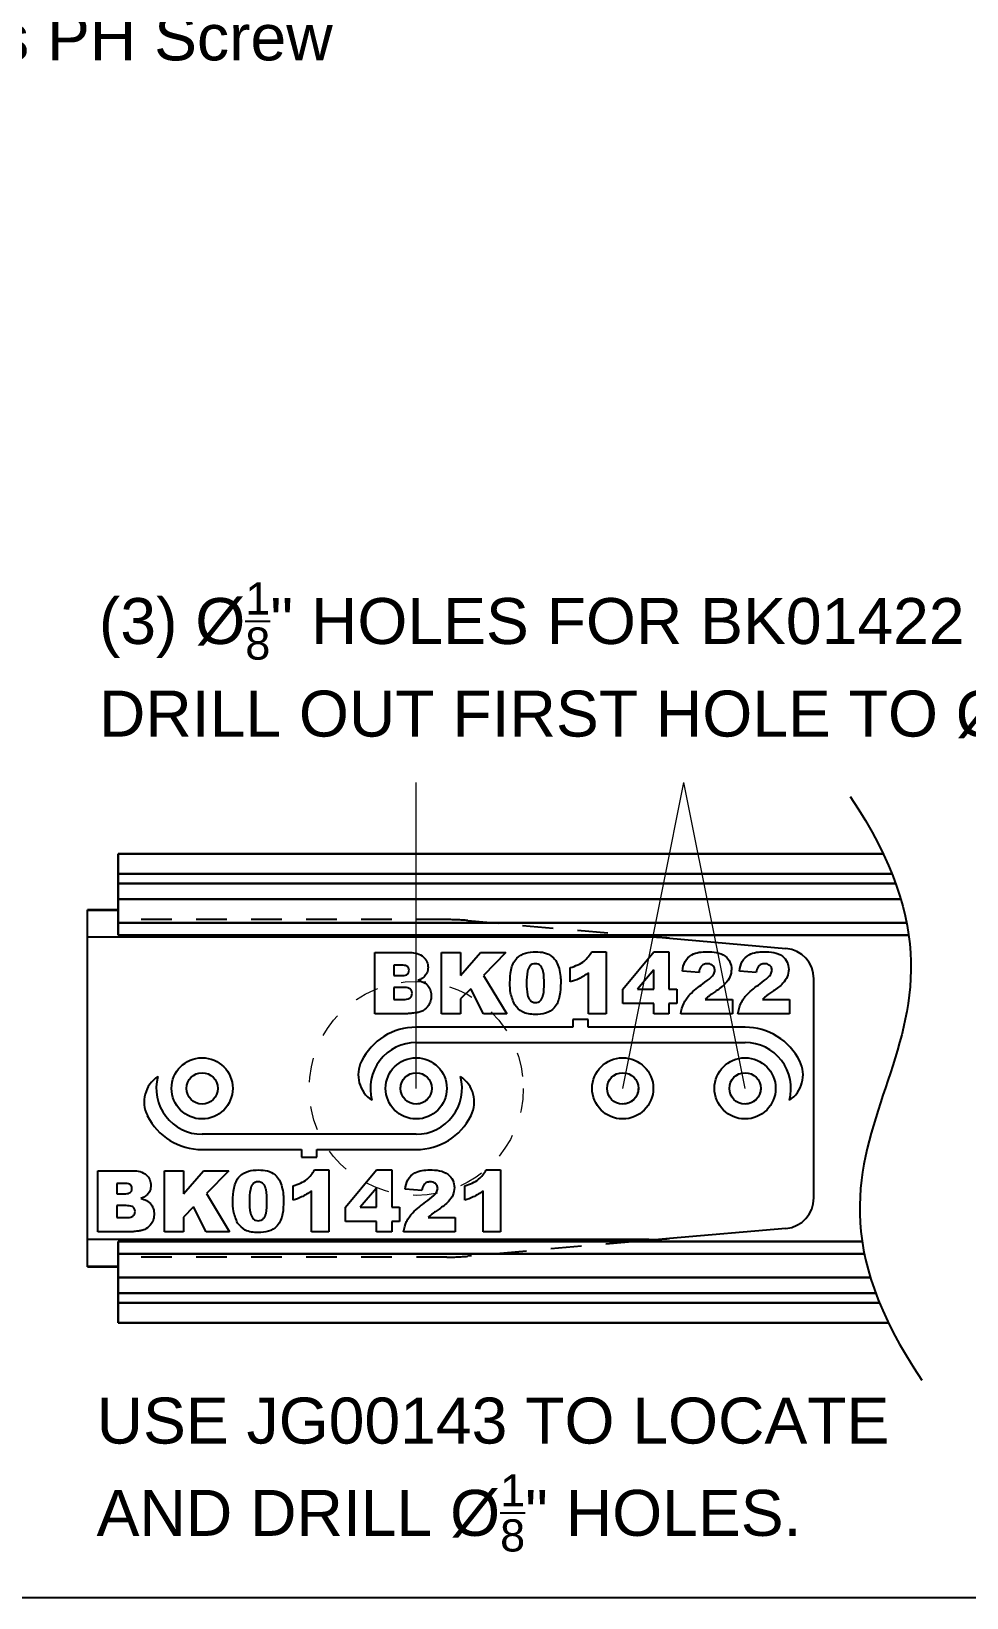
# Model space of a CAD drawing. Extents: x -0.9 to 11.7, y -14.6 to 0.
# Drawn here: x 3.82 to 7.64, y -14.55 to -8.15 of the extents above; entities that cross this region are included whole.
import ezdxf
from ezdxf import colors
from ezdxf.entities.mleader import LeaderData, LeaderLine
from ezdxf.math import Vec2, Vec3

# ---------------------------------------------------------------- set-up
doc = ezdxf.new("R2010")
doc.units = 0
doc.header["$LTSCALE"] = 0.5
doc.header["$MEASUREMENT"] = 0
doc.linetypes.add('HIDDEN', pattern=[0.375, 0.25, -0.125])
for name, color, linetype in [('Dimension', 10, 'CONTINUOUS'), ('FAB DWG', 221, 'CONTINUOUS'), ('Housing', 150, 'CONTINUOUS')]:
    doc.layers.add(name, color=color, linetype=linetype)
doc.layers.add('Jig', color=41, linetype='CONTINUOUS', lineweight=13)
doc.layers.add('Text-Unprinted', color=131, linetype='CONTINUOUS', plot=False)
doc.styles.get("Standard").update_dxf_attribs({"font": 'arial.ttf'})

msp = doc.modelspace()

# ---------------------------------------------------------------- linework, layer by layer
at = {"layer": 'Dimension', "lineweight": 15, "ltscale": 0.5, "transparency": 16777216}
for p, q in [((5.3952, -12.4689), (5.3952, -11.2189)), ((6.239, -12.4689), (6.489, -11.2189)), ((6.739, -12.4689), (6.489, -11.2189))]:
    msp.add_line(p, q, dxfattribs=at)
at = {"layer": 'Dimension', "transparency": 16777216}
for points in [[(2.9613, -8.5398), (4.1097, -9.7979), (3.39, -11.3418), (2.8065, -12.8562), (3.3212, -13.483)], [(7.1691, -11.2759), (7.5281, -11.8122), (7.3155, -12.4689), (7.0923, -13.1167), (7.462, -13.6619)]]:
    msp.add_open_spline(points, degree=3, dxfattribs=at)
at = {"layer": 'Housing', "lineweight": 30, "transparency": 16777216}
for p, q in [((4.1765, -11.5105), (7.3039, -11.5105)), ((4.1765, -11.8429), (4.1765, -11.5105)), ((4.1765, -11.5915), (7.3393, -11.5915)), ((4.1765, -11.6317), (7.3546, -11.6317)), ((4.1765, -11.6952), (7.3754, -11.6952)), ((4.1765, -11.7923), (7.3992, -11.7923)), ((7.4076, -11.8429), (4.1765, -11.8429)), ((4.1765, -13.0949), (4.1765, -13.4273)), ((7.2177, -13.0949), (4.1765, -13.0949)), ((4.1765, -13.1455), (7.2266, -13.1455)), ((4.1765, -13.2426), (7.2514, -13.2426)), ((4.1765, -13.3061), (7.2729, -13.3061)), ((4.1765, -13.3463), (7.2886, -13.3463)), ((4.1765, -13.4273), (7.3248, -13.4273))]:
    msp.add_line(p, q, dxfattribs=at)
at = {"layer": 'Housing', "linetype": 'HIDDEN', "lineweight": 15, "ltscale": 0.5, "transparency": 16777216}
for centre, radius in [((5.3952, -12.4689), 0.4375), ((5.3952, -12.4689), 0.0625), ((6.239, -12.4689), 0.0625), ((6.739, -12.4689), 0.0625)]:
    msp.add_circle(centre, radius, dxfattribs=at)
at = {"layer": 'Jig', "linetype": 'Continuous', "lineweight": 25, "transparency": 16777216}
for p, q in [((4.0515, -13.1989), (4.0515, -11.7389)), ((4.1765, -11.7389), (4.0515, -11.7389)), ((4.1765, -11.7421), (4.0515, -11.7421)), ((6.2941, -11.8429), (6.4305, -11.8548)), ((6.3455, -11.851), (4.0515, -11.851)), ((6.1126, -11.9103), (6.171, -11.9103)), ((6.171, -11.9103), (6.171, -12.1635)), ((6.2392, -12.0632), (6.3658, -11.9103)), ((6.3658, -11.9103), (6.4275, -11.9103)), ((6.4275, -11.9103), (6.4275, -12.0629)), ((6.4305, -11.8548), (6.9061, -11.8964)), ((5.2262, -11.9135), (5.3695, -11.9135)), ((5.2262, -12.1635), (5.2262, -11.9135)), ((5.3041, -11.9655), (5.3041, -12.0077)), ((5.3361, -11.9655), (5.3041, -11.9655)), ((5.4989, -11.9135), (5.5768, -11.9135)), ((5.4989, -12.1635), (5.4989, -11.9135)), ((5.5768, -12.008), (5.6584, -11.9135)), ((5.5768, -11.9135), (5.5768, -12.008)), ((5.6584, -11.9135), (5.7619, -11.9135)), ((5.7619, -11.9135), (5.6706, -12.0071)), ((6.0249, -12.0337), (6.0249, -11.9752)), ((5.3041, -12.0077), (5.3356, -12.0077)), ((5.6706, -12.0071), (5.7652, -12.1635)), ((6.0996, -12.1635), (6.0996, -11.9964)), ((6.3658, -11.9843), (6.299, -12.0629)), ((6.3658, -12.0629), (6.3658, -11.9843)), ((6.5509, -11.9947), (6.4827, -11.9894)), ((6.7846, -11.9947), (6.7165, -11.9894)), ((7.0202, -12.9169), (7.0202, -12.0209)), ((5.3041, -12.0564), (5.3041, -12.1051)), ((5.3428, -12.0564), (5.3041, -12.0564)), ((5.6177, -12.0613), (5.5768, -12.1031)), ((5.5768, -12.1031), (5.5768, -12.1635)), ((5.6699, -12.1635), (5.6177, -12.0613)), ((6.2392, -12.1213), (6.2392, -12.0632)), ((6.299, -12.0629), (6.3658, -12.0629)), ((6.4275, -12.0629), (6.46, -12.0629)), ((6.46, -12.0629), (6.46, -12.1213)), ((5.3592, -12.1635), (5.2262, -12.1635)), ((5.3041, -12.1051), (5.343, -12.1051)), ((5.5768, -12.1635), (5.4989, -12.1635)), ((5.7652, -12.1635), (5.6699, -12.1635)), ((6.171, -12.1635), (6.0996, -12.1635)), ((6.3658, -12.1213), (6.2392, -12.1213)), ((6.3658, -12.1635), (6.3658, -12.1213)), ((6.4275, -12.1635), (6.3658, -12.1635)), ((6.4275, -12.1213), (6.4275, -12.1635)), ((6.46, -12.1213), (6.4275, -12.1213)), ((6.6872, -12.1635), (6.4762, -12.1635)), ((6.5766, -12.1051), (6.6872, -12.1051)), ((6.6872, -12.1051), (6.6872, -12.1635)), ((6.921, -12.1635), (6.71, -12.1635)), ((6.8104, -12.1051), (6.921, -12.1051)), ((6.921, -12.1051), (6.921, -12.1635)), ((6.0358, -12.2189), (5.3952, -12.2189)), ((6.0983, -12.1876), (6.0358, -12.1876)), ((6.0358, -12.1876), (6.0358, -12.2189)), ((6.0983, -12.2189), (6.0983, -12.1876)), ((6.739, -12.2189), (6.0983, -12.2189)), ((5.3952, -12.2814), (6.739, -12.2814)), ((5.3952, -12.6564), (4.5202, -12.6564)), ((4.5202, -12.7189), (4.9265, -12.7189)), ((4.9265, -12.7189), (4.9265, -12.7501)), ((4.989, -12.7501), (4.989, -12.7189)), ((4.989, -12.7189), (5.3952, -12.7189)), ((4.0937, -12.8055), (4.237, -12.8055)), ((4.0937, -13.0555), (4.0937, -12.8055)), ((4.3664, -12.8055), (4.4443, -12.8055)), ((4.3664, -13.0555), (4.3664, -12.8055)), ((4.4443, -12.9), (4.5259, -12.8055)), ((4.4443, -12.8055), (4.4443, -12.9)), ((4.5259, -12.8055), (4.6294, -12.8055)), ((4.6294, -12.8055), (4.5381, -12.899)), ((4.9265, -12.7501), (4.989, -12.7501)), ((4.98, -12.8022), (5.0385, -12.8022)), ((5.0385, -12.8022), (5.0385, -13.0555)), ((5.1067, -12.9552), (5.2333, -12.8022)), ((5.2333, -12.8022), (5.295, -12.8022)), ((5.295, -12.8022), (5.295, -12.9548)), ((5.6813, -12.8022), (5.7398, -12.8022)), ((5.7398, -12.8022), (5.7398, -13.0555)), ((4.1716, -12.8574), (4.1716, -12.8997)), ((4.2036, -12.8574), (4.1716, -12.8574)), ((4.8924, -12.9256), (4.8924, -12.8672)), ((5.5937, -12.9256), (5.5937, -12.8672)), ((4.1716, -12.8997), (4.2031, -12.8997)), ((4.5381, -12.899), (4.6326, -13.0555)), ((4.9671, -13.0555), (4.9671, -12.8883)), ((5.2333, -12.8763), (5.1665, -12.9548)), ((5.2333, -12.9548), (5.2333, -12.8763)), ((5.4184, -12.8867), (5.3502, -12.8813)), ((5.6684, -13.0555), (5.6684, -12.8883)), ((4.1716, -12.9484), (4.1716, -12.9971)), ((4.2103, -12.9484), (4.1716, -12.9484)), ((4.1716, -12.9971), (4.2105, -12.9971)), ((4.4852, -12.9532), (4.4443, -12.9951)), ((4.4443, -12.9951), (4.4443, -13.0555)), ((4.5374, -13.0555), (4.4852, -12.9532)), ((5.1067, -13.0133), (5.1067, -12.9552)), ((5.1665, -12.9548), (5.2333, -12.9548)), ((5.295, -12.9548), (5.3274, -12.9548)), ((5.3274, -12.9548), (5.3274, -13.0133)), ((5.4441, -12.9971), (5.5547, -12.9971)), ((5.5547, -12.9971), (5.5547, -13.0555)), ((4.2267, -13.0555), (4.0937, -13.0555)), ((4.4443, -13.0555), (4.3664, -13.0555)), ((4.6326, -13.0555), (4.5374, -13.0555)), ((5.0385, -13.0555), (4.9671, -13.0555)), ((5.2333, -13.0133), (5.1067, -13.0133)), ((5.2333, -13.0555), (5.2333, -13.0133)), ((5.295, -13.0555), (5.2333, -13.0555)), ((5.295, -13.0133), (5.295, -13.0555)), ((5.3274, -13.0133), (5.295, -13.0133)), ((5.5547, -13.0555), (5.3437, -13.0555)), ((5.7398, -13.0555), (5.6684, -13.0555)), ((6.9061, -13.0414), (6.4305, -13.083)), ((6.3455, -13.0867), (4.0515, -13.0867)), ((6.4305, -13.083), (6.2941, -13.0949)), ((4.0515, -13.1957), (4.1765, -13.1957)), ((4.0515, -13.1989), (4.1765, -13.1989))]:
    msp.add_line(p, q, dxfattribs=at)
at = {"layer": 'Jig', "linetype": 'HIDDEN', "lineweight": 25, "transparency": 16777216}
for p, q in [((5.5208, -11.7789), (4.1765, -11.7789)), ((5.6059, -11.7827), (6.2941, -11.8429)), ((6.2941, -13.0949), (5.6059, -13.1551)), ((5.5208, -13.1589), (4.1765, -13.1589))]:
    msp.add_line(p, q, dxfattribs=at)
at = {"layer": 'Jig', "linetype": 'Continuous', "lineweight": 25, "transparency": 16777216}
for centre, radius in [((4.5202, -12.4689), 0.125), ((5.3952, -12.4689), 0.125), ((6.239, -12.4689), 0.125), ((6.739, -12.4689), 0.125), ((4.5202, -12.4689), 0.064), ((5.3952, -12.4689), 0.064), ((6.239, -12.4689), 0.064), ((6.739, -12.4689), 0.064)]:
    msp.add_circle(centre, radius, dxfattribs=at)
for centre, radius, start, end in [((6.8952, -12.0209), 0.125, 0, 85), ((5.3952, -12.4689), 0.25, 90, 153.59038), ((6.739, -12.4689), 0.25, 26.40962, 90), ((5.3952, -12.4689), 0.1875, 90, 195), ((6.739, -12.4689), 0.1875, 345, 90), ((5.2833, -12.4133), 0.125, 153.59038, 236.40962), ((6.8509, -12.4133), 0.125, 303.59038, 26.40962), ((4.4083, -12.5245), 0.125, 123.59038, 206.40962), ((4.5202, -12.4689), 0.1875, 165, 270), ((5.3952, -12.4689), 0.1875, 270, 15), ((5.5072, -12.5245), 0.125, 333.59038, 56.40962), ((4.5202, -12.4689), 0.25, 206.40962, 270), ((5.3952, -12.4689), 0.25, 270, 333.59038), ((6.8952, -12.9169), 0.125, 275, 0)]:
    msp.add_arc(centre, radius, start, end, dxfattribs=at)
at = {"layer": 'Jig', "linetype": 'HIDDEN', "lineweight": 25, "transparency": 16777216}
for centre, major_axis, start_param, end_param in [((5.595, -11.9072), (-0.3526, 0.0308), 4.712389, 4.955215), ((5.595, -13.0306), (0.3526, 0.0308), 4.469563, 4.712389)]:
    msp.add_ellipse(centre, major_axis=major_axis, ratio=0.353184, start_param=start_param, end_param=end_param, dxfattribs=at)
at = {"layer": 'Jig', "linetype": 'Continuous', "lineweight": 25, "transparency": 16777216}
for centre, major_axis, start_param, end_param in [((6.4197, -11.9793), (-0.3526, 0.0308), 4.712389, 4.955215), ((6.4197, -12.9585), (0.3526, 0.0308), 4.469563, 4.712389)]:
    msp.add_ellipse(centre, major_axis=major_axis, ratio=0.353184, start_param=start_param, end_param=end_param, dxfattribs=at)
for points, knots in [([(5.7781, -12.0375), (5.7787, -12.0197), (5.7797, -11.9844), (5.7993, -11.9355), (5.8417, -11.9125), (5.8697, -11.911), (5.8838, -11.9103)], [0, 0, 0, 0, 0.281491, 0.559748, 0.77913, 1, 1, 1, 1]), ([(5.8838, -11.9103), (5.8958, -11.9108), (5.9198, -11.9117), (5.9504, -11.9275), (5.9704, -11.9518), (5.976, -11.9698), (5.9788, -11.9788)], [0, 0, 0, 0, 0.280493, 0.559597, 0.779659, 1, 1, 1, 1]), ([(6.0249, -11.9752), (6.0454, -11.9683), (6.0819, -11.9559), (6.1032, -11.9242), (6.1126, -11.9103)], [0, 0, 0, 0, 0.560663, 1, 1, 1, 1]), ([(6.4827, -11.9894), (6.4851, -11.976), (6.4898, -11.9492), (6.5179, -11.9208), (6.5516, -11.9112), (6.5728, -11.9106), (6.5833, -11.9103)], [0, 0, 0, 0, 0.2806228, 0.5584158, 0.7787536, 1, 1, 1, 1]), ([(6.5833, -11.9103), (6.5964, -11.9106), (6.6225, -11.9112), (6.6575, -11.9246), (6.6801, -11.9516), (6.6827, -11.9721), (6.684, -11.9824)], [0, 0, 0, 0, 0.281517, 0.560668, 0.780351, 1, 1, 1, 1]), ([(6.7165, -11.9894), (6.7188, -11.976), (6.7236, -11.9492), (6.7517, -11.9208), (6.7854, -11.9112), (6.8065, -11.9106), (6.8171, -11.9103)], [0, 0, 0, 0, 0.280623, 0.558416, 0.778754, 1, 1, 1, 1]), ([(6.8171, -11.9103), (6.8302, -11.9106), (6.8563, -11.9112), (6.8913, -11.9246), (6.9139, -11.9516), (6.9165, -11.9721), (6.9177, -11.9824)], [0, 0, 0, 0, 0.281517, 0.560668, 0.780351, 1, 1, 1, 1]), ([(5.3658, -11.9861), (5.3654, -11.9827), (5.3648, -11.9774), (5.3606, -11.9718), (5.3521, -11.9658), (5.3432, -11.9656), (5.3361, -11.9655)], [0, 0, 0, 0, 0.24937, 0.374958, 0.500628, 1, 1, 1, 1]), ([(5.3695, -11.9135), (5.3796, -11.9141), (5.3997, -11.9151), (5.4251, -11.9288), (5.4412, -11.9502), (5.4429, -11.966), (5.4437, -11.974)], [0, 0, 0, 0, 0.280855, 0.560066, 0.780046, 1, 1, 1, 1]), ([(5.4437, -11.974), (5.443, -11.9816), (5.4417, -11.9953), (5.4332, -12.0061), (5.4295, -12.0108)], [0, 0, 0, 0, 0.559379, 1, 1, 1, 1]), ([(5.8814, -11.959), (5.8773, -11.9593), (5.8692, -11.9601), (5.8556, -11.9701), (5.8466, -11.9982), (5.8464, -12.0222), (5.8463, -12.0383)], [0, 0, 0, 0, 0.124956, 0.249616, 0.49815, 1, 1, 1, 1]), ([(5.9177, -12.0401), (5.9177, -12.0236), (5.9176, -11.9989), (5.9077, -11.9704), (5.8939, -11.9601), (5.8855, -11.9594), (5.8814, -11.959)], [0, 0, 0, 0, 0.5018497, 0.750295, 0.8750626, 1, 1, 1, 1]), ([(6.5851, -11.959), (6.5799, -11.9595), (6.5696, -11.9604), (6.5548, -11.9733), (6.5524, -11.9866), (6.5509, -11.9947)], [0, 0, 0, 0, 0.280648, 0.559426, 1, 1, 1, 1]), ([(6.6158, -11.9859), (6.6152, -11.9816), (6.6139, -11.9731), (6.6051, -11.9644), (6.5951, -11.9596), (6.5885, -11.9592), (6.5851, -11.959)], [0, 0, 0, 0, 0.278882, 0.558608, 0.779176, 1, 1, 1, 1]), ([(6.8189, -11.959), (6.8137, -11.9595), (6.8033, -11.9604), (6.7886, -11.9733), (6.7861, -11.9866), (6.7846, -11.9947)], [0, 0, 0, 0, 0.2806478, 0.5594256, 1, 1, 1, 1]), ([(6.8496, -11.9859), (6.8489, -11.9816), (6.8477, -11.9731), (6.8389, -11.9644), (6.8289, -11.9596), (6.8222, -11.9592), (6.8189, -11.959)], [0, 0, 0, 0, 0.278882, 0.558608, 0.779176, 1, 1, 1, 1]), ([(5.3356, -12.0077), (5.343, -12.0076), (5.3522, -12.0074), (5.3608, -12.001), (5.365, -11.9951), (5.3655, -11.9897), (5.3658, -11.9861)], [0, 0, 0, 0, 0.499034, 0.624473, 0.750181, 1, 1, 1, 1]), ([(5.4295, -12.0108), (5.4249, -12.0148), (5.4166, -12.0219), (5.4063, -12.0255), (5.4018, -12.0271)], [0, 0, 0, 0, 0.559166, 1, 1, 1, 1]), ([(5.4018, -12.0271), (5.4101, -12.0295), (5.4266, -12.0342), (5.4456, -12.05), (5.4554, -12.0703), (5.4563, -12.0838), (5.4567, -12.0906)], [0, 0, 0, 0, 0.280595, 0.559686, 0.779638, 1, 1, 1, 1]), ([(5.7976, -12.1275), (5.7909, -12.1114), (5.779, -12.0825), (5.7784, -12.0513), (5.7781, -12.0375)], [0, 0, 0, 0, 0.558507, 1, 1, 1, 1]), ([(5.8463, -12.0383), (5.8464, -12.0545), (5.8466, -12.0787), (5.8564, -12.1062), (5.8696, -12.1168), (5.8777, -12.1177), (5.8818, -12.1181)], [0, 0, 0, 0, 0.501702, 0.750445, 0.875181, 1, 1, 1, 1]), ([(5.9859, -12.0367), (5.9853, -12.0546), (5.984, -12.0902), (5.9665, -12.14), (5.9243, -12.1648), (5.8961, -12.1661), (5.8819, -12.1668)], [0, 0, 0, 0, 0.281466, 0.560523, 0.779204, 1, 1, 1, 1]), ([(5.9788, -11.9788), (5.9811, -11.9895), (5.9852, -12.0086), (5.9857, -12.0281), (5.9859, -12.0367)], [0, 0, 0, 0, 0.559917, 1, 1, 1, 1]), ([(6.0996, -11.9964), (6.0866, -12.0053), (6.0634, -12.0213), (6.0367, -12.0299), (6.0249, -12.0337)], [0, 0, 0, 0, 0.559663, 1, 1, 1, 1]), ([(6.5665, -12.0412), (6.578, -12.0328), (6.5939, -12.0212), (6.6121, -12.0025), (6.6146, -11.9914), (6.6158, -11.9859)], [0, 0, 0, 0, 0.5616127, 0.7817748, 1, 1, 1, 1]), ([(6.684, -11.9824), (6.6826, -11.9929), (6.6799, -12.014), (6.6568, -12.045), (6.635, -12.0609), (6.6216, -12.0706)], [0, 0, 0, 0, 0.279129, 0.558974, 1, 1, 1, 1]), ([(6.8003, -12.0412), (6.8118, -12.0328), (6.8277, -12.0212), (6.8459, -12.0025), (6.8483, -11.9914), (6.8496, -11.9859)], [0, 0, 0, 0, 0.561613, 0.781775, 1, 1, 1, 1]), ([(6.9177, -11.9824), (6.9164, -11.9929), (6.9137, -12.014), (6.8906, -12.045), (6.8687, -12.0609), (6.8554, -12.0706)], [0, 0, 0, 0, 0.279129, 0.558974, 1, 1, 1, 1]), ([(5.3788, -12.08), (5.3782, -12.0759), (5.3774, -12.0697), (5.3719, -12.0635), (5.3617, -12.0567), (5.3512, -12.0565), (5.3428, -12.0564)], [0, 0, 0, 0, 0.248884, 0.374616, 0.500146, 1, 1, 1, 1]), ([(5.343, -12.1051), (5.3515, -12.1049), (5.3623, -12.1046), (5.3724, -12.0972), (5.3776, -12.0905), (5.3783, -12.0842), (5.3788, -12.08)], [0, 0, 0, 0, 0.498979, 0.624624, 0.750362, 1, 1, 1, 1]), ([(5.4567, -12.0906), (5.4562, -12.0974), (5.4553, -12.111), (5.4453, -12.1339), (5.4315, -12.1449), (5.423, -12.1516)], [0, 0, 0, 0, 0.280872, 0.561572, 1, 1, 1, 1]), ([(5.8818, -12.1181), (5.8858, -12.1177), (5.8938, -12.1169), (5.904, -12.1096), (5.9105, -12.0994), (5.9178, -12.0764), (5.9178, -12.0562), (5.9177, -12.0401)], [0, 0, 0, 0, 0.124746, 0.249408, 0.374355, 0.499578, 1, 1, 1, 1]), ([(6.4762, -12.1635), (6.4793, -12.1491), (6.4855, -12.1203), (6.5178, -12.0774), (6.548, -12.0549), (6.5665, -12.0412)], [0, 0, 0, 0, 0.279558, 0.55925, 1, 1, 1, 1]), ([(6.6216, -12.0706), (6.6162, -12.0741), (6.6075, -12.0801), (6.5954, -12.0885), (6.5857, -12.0965), (6.5797, -12.1022), (6.5766, -12.1051)], [0, 0, 0, 0, 0.3400423, 0.5600456, 0.7799907, 1, 1, 1, 1]), ([(6.71, -12.1635), (6.7131, -12.1491), (6.7193, -12.1203), (6.7515, -12.0774), (6.7818, -12.0549), (6.8003, -12.0412)], [0, 0, 0, 0, 0.279558, 0.55925, 1, 1, 1, 1]), ([(6.8554, -12.0706), (6.85, -12.0741), (6.8412, -12.0801), (6.8291, -12.0885), (6.8195, -12.0965), (6.8134, -12.1022), (6.8104, -12.1051)], [0, 0, 0, 0, 0.340042, 0.560046, 0.779991, 1, 1, 1, 1]), ([(5.3938, -12.16), (5.3873, -12.1609), (5.3759, -12.1625), (5.3643, -12.1632), (5.3592, -12.1635)], [0, 0, 0, 0, 0.560095, 1, 1, 1, 1]), ([(5.423, -12.1516), (5.4178, -12.1539), (5.4084, -12.158), (5.3982, -12.1594), (5.3938, -12.16)], [0, 0, 0, 0, 0.559347, 1, 1, 1, 1]), ([(5.8819, -12.1668), (5.863, -12.1657), (5.8292, -12.1637), (5.8072, -12.1386), (5.7976, -12.1275)], [0, 0, 0, 0, 0.560178, 1, 1, 1, 1]), ([(4.237, -12.8055), (4.2471, -12.806), (4.2672, -12.8071), (4.2926, -12.8207), (4.3087, -12.8421), (4.3104, -12.858), (4.3112, -12.8659)], [0, 0, 0, 0, 0.280855, 0.560066, 0.780046, 1, 1, 1, 1]), ([(4.6456, -12.9295), (4.6462, -12.9117), (4.6472, -12.8763), (4.6668, -12.8275), (4.7092, -12.8045), (4.7372, -12.803), (4.7513, -12.8022)], [0, 0, 0, 0, 0.281491, 0.559748, 0.77913, 1, 1, 1, 1]), ([(4.7513, -12.8022), (4.7633, -12.8027), (4.7873, -12.8037), (4.8179, -12.8195), (4.8379, -12.8437), (4.8435, -12.8618), (4.8463, -12.8708)], [0, 0, 0, 0, 0.280493, 0.559597, 0.779659, 1, 1, 1, 1]), ([(4.8924, -12.8672), (4.9128, -12.8603), (4.9493, -12.8479), (4.9707, -12.8162), (4.98, -12.8022)], [0, 0, 0, 0, 0.560663, 1, 1, 1, 1]), ([(5.3502, -12.8813), (5.3526, -12.8679), (5.3573, -12.8412), (5.3854, -12.8128), (5.4191, -12.8032), (5.4402, -12.8026), (5.4508, -12.8022)], [0, 0, 0, 0, 0.280623, 0.558416, 0.778754, 1, 1, 1, 1]), ([(5.4508, -12.8022), (5.4639, -12.8026), (5.49, -12.8032), (5.525, -12.8165), (5.5476, -12.8435), (5.5502, -12.8641), (5.5515, -12.8744)], [0, 0, 0, 0, 0.281517, 0.560668, 0.780351, 1, 1, 1, 1]), ([(5.5937, -12.8672), (5.6141, -12.8603), (5.6506, -12.8479), (5.672, -12.8162), (5.6813, -12.8022)], [0, 0, 0, 0, 0.560663, 1, 1, 1, 1]), ([(4.2333, -12.8781), (4.2329, -12.8746), (4.2323, -12.8694), (4.2281, -12.8638), (4.2196, -12.8578), (4.2107, -12.8576), (4.2036, -12.8574)], [0, 0, 0, 0, 0.24937, 0.374958, 0.500628, 1, 1, 1, 1]), ([(4.3112, -12.8659), (4.3105, -12.8736), (4.3092, -12.8873), (4.3007, -12.8981), (4.297, -12.9028)], [0, 0, 0, 0, 0.559379, 1, 1, 1, 1]), ([(4.7489, -12.851), (4.7448, -12.8513), (4.7367, -12.852), (4.7231, -12.862), (4.7141, -12.8901), (4.7139, -12.9142), (4.7138, -12.9302)], [0, 0, 0, 0, 0.1249555, 0.2496157, 0.4981498, 1, 1, 1, 1]), ([(4.7852, -12.9321), (4.7852, -12.9155), (4.7851, -12.8908), (4.7752, -12.8623), (4.7613, -12.8521), (4.753, -12.8513), (4.7489, -12.851)], [0, 0, 0, 0, 0.5018497, 0.750295, 0.8750626, 1, 1, 1, 1]), ([(4.8463, -12.8708), (4.8486, -12.8815), (4.8527, -12.9005), (4.8532, -12.92), (4.8534, -12.9286)], [0, 0, 0, 0, 0.559917, 1, 1, 1, 1]), ([(5.4526, -12.851), (5.4474, -12.8514), (5.4371, -12.8523), (5.4223, -12.8653), (5.4198, -12.8785), (5.4184, -12.8867)], [0, 0, 0, 0, 0.280648, 0.559426, 1, 1, 1, 1]), ([(5.4833, -12.8778), (5.4827, -12.8736), (5.4814, -12.8651), (5.4726, -12.8563), (5.4626, -12.8516), (5.4559, -12.8512), (5.4526, -12.851)], [0, 0, 0, 0, 0.278882, 0.558608, 0.779176, 1, 1, 1, 1]), ([(4.2031, -12.8997), (4.2105, -12.8995), (4.2197, -12.8994), (4.2283, -12.893), (4.2325, -12.8871), (4.233, -12.8817), (4.2333, -12.8781)], [0, 0, 0, 0, 0.499034, 0.624473, 0.750181, 1, 1, 1, 1]), ([(4.297, -12.9028), (4.2924, -12.9068), (4.2841, -12.9139), (4.2738, -12.9174), (4.2693, -12.919)], [0, 0, 0, 0, 0.559166, 1, 1, 1, 1]), ([(4.2693, -12.919), (4.2775, -12.9214), (4.2941, -12.9262), (4.3131, -12.9419), (4.3229, -12.9623), (4.3238, -12.9758), (4.3242, -12.9825)], [0, 0, 0, 0, 0.2805952, 0.559686, 0.7796381, 1, 1, 1, 1]), ([(4.6651, -13.0195), (4.6584, -13.0033), (4.6465, -12.9744), (4.6459, -12.9432), (4.6456, -12.9295)], [0, 0, 0, 0, 0.558507, 1, 1, 1, 1]), ([(4.7138, -12.9302), (4.7139, -12.9464), (4.7141, -12.9707), (4.7239, -12.9982), (4.7371, -13.0088), (4.7452, -13.0096), (4.7493, -13.01)], [0, 0, 0, 0, 0.501702, 0.750445, 0.875181, 1, 1, 1, 1]), ([(4.7493, -13.01), (4.7533, -13.0096), (4.7613, -13.0088), (4.7715, -13.0016), (4.778, -12.9913), (4.7853, -12.9684), (4.7853, -12.9482), (4.7852, -12.9321)], [0, 0, 0, 0, 0.124746, 0.249408, 0.374355, 0.499578, 1, 1, 1, 1]), ([(4.8534, -12.9286), (4.8528, -12.9465), (4.8515, -12.9821), (4.834, -13.0319), (4.7918, -13.0568), (4.7636, -13.0581), (4.7494, -13.0587)], [0, 0, 0, 0, 0.281466, 0.560523, 0.779204, 1, 1, 1, 1]), ([(4.9671, -12.8883), (4.9541, -12.8973), (4.9309, -12.9133), (4.9042, -12.9219), (4.8924, -12.9256)], [0, 0, 0, 0, 0.559663, 1, 1, 1, 1]), ([(5.3437, -13.0555), (5.3468, -13.0411), (5.353, -13.0122), (5.3853, -12.9694), (5.4155, -12.9469), (5.434, -12.9331)], [0, 0, 0, 0, 0.279558, 0.55925, 1, 1, 1, 1]), ([(5.434, -12.9331), (5.4455, -12.9248), (5.4614, -12.9131), (5.4796, -12.8944), (5.4821, -12.8833), (5.4833, -12.8778)], [0, 0, 0, 0, 0.5616127, 0.7817748, 1, 1, 1, 1]), ([(5.5515, -12.8744), (5.5501, -12.8849), (5.5474, -12.906), (5.5243, -12.937), (5.5025, -12.9528), (5.4891, -12.9625)], [0, 0, 0, 0, 0.279129, 0.558974, 1, 1, 1, 1]), ([(5.6684, -12.8883), (5.6554, -12.8973), (5.6322, -12.9133), (5.6055, -12.9219), (5.5937, -12.9256)], [0, 0, 0, 0, 0.559663, 1, 1, 1, 1]), ([(4.2463, -12.9719), (4.2457, -12.9678), (4.2449, -12.9617), (4.2394, -12.9554), (4.2292, -12.9487), (4.2187, -12.9485), (4.2103, -12.9484)], [0, 0, 0, 0, 0.248884, 0.374616, 0.500146, 1, 1, 1, 1]), ([(4.2105, -12.9971), (4.219, -12.9968), (4.2297, -12.9965), (4.2399, -12.9891), (4.2451, -12.9824), (4.2458, -12.9761), (4.2463, -12.9719)], [0, 0, 0, 0, 0.498979, 0.624624, 0.750362, 1, 1, 1, 1]), ([(4.3242, -12.9825), (4.3237, -12.9894), (4.3228, -13.003), (4.3128, -13.0259), (4.299, -13.0369), (4.2905, -13.0436)], [0, 0, 0, 0, 0.2808725, 0.5615723, 1, 1, 1, 1]), ([(5.4891, -12.9625), (5.4837, -12.9661), (5.4749, -12.972), (5.4628, -12.9805), (5.4532, -12.9885), (5.4472, -12.9942), (5.4441, -12.9971)], [0, 0, 0, 0, 0.340042, 0.560046, 0.779991, 1, 1, 1, 1]), ([(4.2612, -13.052), (4.2548, -13.0529), (4.2433, -13.0545), (4.2318, -13.0552), (4.2267, -13.0555)], [0, 0, 0, 0, 0.560095, 1, 1, 1, 1]), ([(4.2905, -13.0436), (4.2853, -13.0459), (4.2759, -13.0499), (4.2657, -13.0514), (4.2612, -13.052)], [0, 0, 0, 0, 0.559347, 1, 1, 1, 1]), ([(4.7494, -13.0587), (4.7305, -13.0576), (4.6967, -13.0557), (4.6747, -13.0305), (4.6651, -13.0195)], [0, 0, 0, 0, 0.5601778, 1, 1, 1, 1])]:
    msp.add_open_spline(points, degree=3, knots=knots, dxfattribs=at)
at = {"layer": 'Text-Unprinted', "ltscale": 0.5, "transparency": 16777216}
msp.add_lwpolyline([(0, 0), (11.6533, 0), (11.6533, -14.5512), (0, -14.5512)], close=True, dxfattribs=at)

# ---------------------------------------------------------------- texts
at = {"layer": 'FAB DWG', "ltscale": 0.5, "transparency": 16777216, "char_height": 0.188, "attachment_point": 4}
for s, width, insert in [('\\A1;(3) %%C{\\H0.7x;\\S1/8;}" HOLES FOR BK01422 OR BK01517.\\PDRILL OUT FIRST HOLE TO %%C{\\H0.7x;\\S7/8;}"', 5.645697, (4.0985, -10.7473)), ('\\A1;USE JG00143 TO LOCATE\\PAND DRILL %%C{\\H0.7x;\\S1/8;}" HOLES.', 7.831048, (4.089, -14.0478))]:
    msp.add_mtext_dynamic_manual_height_columns(s, width=width, gutter_width=0.625, heights=[0], dxfattribs=dict(at, insert=insert))

# ---------------------------------------------------------------- leaders
at = {"layer": 'FAB DWG', "ltscale": 0.5, "transparency": 16777216}
ml = msp.add_multileader_mtext('Standard', dxfattribs=at)
ml.set_content("\\A1;HW00814-00 \\P8 x 1/4'' Type F Phillips PH Screw", color=256)
ml.set_leader_properties()
ml.build(insert=Vec2(0, 0))
ml.multileader.update_dxf_attribs({"dogleg_length": 0.2669, "arrow_head_size": 0.18})
ctx = ml.context
ctx.base_point, ctx.char_height, ctx.arrow_head_size, ctx.landing_gap_size, ctx.plane_origin = Vec3(1.8738, -7.8599), 0.188, 0.18, 0.09, Vec3(5.6197, -8.3381)
ctx.text_align_type = 2
notes = []
notes.append((ctx, [(0, (1, 1, 0), (5.5037, -7.8599), (-1, 0), 0.36, [(0, [(6.3209, -6.141)], 0, [])])]))
ctx.mtext.insert, ctx.mtext.rotation, ctx.mtext.width, ctx.mtext.alignment, ctx.mtext.flow_direction = Vec3(5.0537, -7.7643), 6.283185, 3.752964, 3, 5
for ctx, leaders in notes:
    for number, flags, end, landing, length, lines in leaders:
        leader = LeaderData()
        leader.index, (leader.has_last_leader_line, leader.has_dogleg_vector, leader.attachment_direction) = number, flags
        leader.last_leader_point, leader.dogleg_vector, leader.dogleg_length = Vec3(end), Vec3(landing), length
        for number, points, colour, breaks in lines:
            line = LeaderLine()
            line.index, line.vertices, line.color, line.breaks = number, Vec3.list(points), colors.encode_raw_color(colour), breaks
            leader.lines.append(line)
        ctx.leaders.append(leader)

doc.saveas('drawing.dxf')
